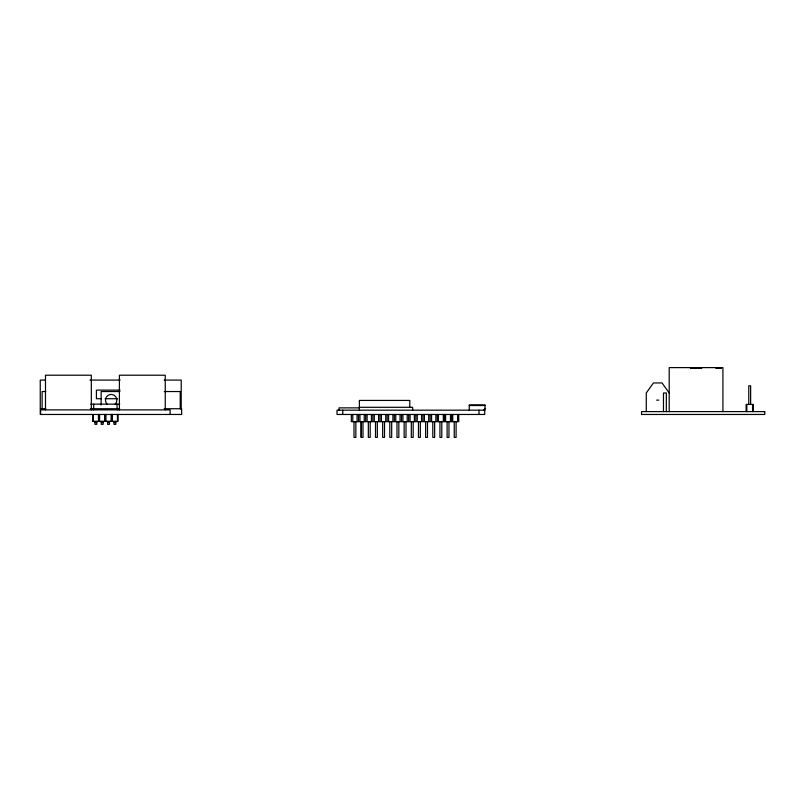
<?xml version="1.0" encoding="UTF-8"?>
<svg xmlns="http://www.w3.org/2000/svg" width="805" height="805" viewBox="0 0 805 805"><rect width="100%" height="100%" fill="white"/><g stroke="black" fill="none" stroke-linecap="round" stroke-linejoin="round"><path stroke-width="1.21" d="M483.745 410.168L485.013 408.447M690.358 368.187L701.749 368.187M715.756 368.187L721.481 368.187M45.241 380.081L40.25 380.081L40.25 414.464L181.648 414.464L181.648 408.729L164.19 408.729M89.989 380.081L120.166 380.081M164.17 380.081L181.216 380.081L181.216 409.554M120.076 390.113L96.409 390.113L96.409 398.706L101.39 398.706M45.805 391.542L42.122 391.542L42.122 408.729M119.945 391.542L101.138 391.542L101.138 405.046M164.22 391.542L180.219 391.542L180.219 408.729M105.123 398.706L117.58 398.706M656.628 400.135L658.852 400.135M90.754 404.15L119.734 404.15M469.255 405.529L485.013 405.529M359.372 407.3L412.663 407.3L412.663 410.168M359.372 407.873L339.026 407.873L339.026 410.168M40.683 408.729L45.805 408.729M90.301 408.729L119.663 408.729M94.92 422.484L96.791 422.484M101.259 422.484L103.131 422.484M107.598 422.484L109.46 422.484M113.938 422.484L115.799 422.484M669.197 392.971L662.032 382.949L653.439 382.949L646.274 392.971L646.274 411.597M753.289 411.597L753.289 404.432L746.124 404.432L746.124 411.597M752.574 404.432L752.574 411.597M750.642 404.432L750.642 385.806L748.781 385.806L748.781 404.432M746.839 404.432L746.839 411.597M722.92 411.597L722.92 367.613L669.197 367.613L669.197 411.597M666.329 411.597L666.329 392.971L663.471 392.971L663.471 411.597M484.721 410.168L484.721 414.464L337.023 414.464L337.023 410.168L485.013 410.168L485.013 404.865L469.255 404.865L469.255 410.168M478.995 410.168L478.995 414.464M458.759 414.464L458.759 421.629L351.312 421.629L351.352 414.464M457.612 414.464L457.612 421.629M456.103 421.629L456.103 437.387L454.241 437.387L454.241 421.629M452.742 414.464L452.742 421.629M451.595 414.464L451.595 421.629M450.448 414.464L450.448 421.629M448.969 421.629L448.969 437.387L447.107 437.387L447.107 421.629M445.608 414.464L445.608 421.629M444.461 414.464L444.461 421.629M443.314 414.464L443.314 421.629M441.804 421.629L441.804 437.387L439.943 437.387L439.943 421.629M438.443 414.464L438.443 421.629M437.296 414.464L437.296 421.629M435.867 414.464L435.867 421.629M434.66 421.629L434.66 437.387L432.798 437.387L432.798 421.629M431.571 414.464L431.571 421.629M430.142 414.464L430.142 421.629M428.713 414.464L428.713 421.629M427.495 421.629L427.495 437.387L425.634 437.387L425.634 421.629M424.416 414.464L424.416 421.629M422.977 414.464L422.977 421.629M421.548 414.464L421.548 421.629M420.331 421.629L420.331 437.387L418.469 437.387L418.469 421.629M417.252 414.464L417.252 421.629M415.813 414.464L415.813 421.629M414.384 414.464L414.384 421.629M413.166 421.629L413.166 437.387L411.305 437.387L411.305 421.629M410.087 414.464L410.087 421.629M409.795 407.3L409.795 400.427L359.372 400.427L359.372 410.168M408.658 414.464L408.658 421.629M407.219 414.464L407.219 421.629M406.002 421.629L406.002 437.387L404.14 437.387L404.14 421.629M402.923 414.464L402.923 421.629M401.494 414.464L401.494 421.629M400.055 414.464L400.055 421.629M398.837 421.629L398.837 437.387L396.976 437.387L396.976 421.629M395.758 414.464L395.758 421.629M394.329 414.464L394.329 421.629M392.9 414.464L392.9 421.629M391.683 421.629L391.683 437.387L389.811 437.387L389.811 421.629M388.594 414.464L388.594 421.629M387.165 414.464L387.165 421.629M385.736 414.464L385.736 421.629M384.518 421.629L384.518 437.387L382.657 437.387L382.657 421.629M381.439 414.464L381.439 421.629M380 414.464L380 421.629M378.571 414.464L378.571 421.629M377.314 421.629L377.354 437.387L375.492 437.387L375.522 421.629M374.275 414.464L374.275 421.629M372.836 414.464L372.836 421.629M371.407 414.464L371.407 421.629M370.189 421.629L370.189 437.387L368.328 437.387L368.328 421.629M367.11 414.464L367.11 421.629M365.681 414.464L365.681 421.629M364.242 414.464L364.242 421.629M362.964 421.629L363.025 437.387L361.163 437.387L361.163 421.629M361.224 421.629L361.224 437.387M359.946 414.464L359.946 421.629M358.517 414.464L358.517 421.629M357.078 414.464L357.078 421.629M355.86 421.629L355.86 437.387L353.999 437.387L353.999 421.629M352.781 414.464L352.781 421.629M342.759 410.168L342.759 414.464M170.117 414.464L170.117 409.876L40.612 409.876L40.612 414.464M165.246 409.876L165.246 375.211L119.402 375.211L119.402 409.876M118.043 414.464L118.043 421.337L92.686 421.337L92.686 414.464M117.47 414.464L117.47 421.337M117.299 408.729L117.299 409.876M117.057 404.15L117.057 408.729M115.799 421.337L115.799 424.346L113.938 424.346L113.938 421.337M112.277 414.464L112.277 421.337M111.704 414.464L111.704 421.337M111.13 414.464L111.13 421.337M109.46 421.337L109.46 424.346L107.598 424.346L107.598 421.337M105.938 414.464L105.938 421.337M105.364 414.464L105.364 421.337M104.791 414.464L104.791 421.337M103.131 421.337L103.131 424.346L101.259 424.346L101.259 421.337M99.599 414.464L99.599 421.337M99.025 414.464L99.025 421.337M98.452 414.464L98.452 421.337M96.791 421.337L96.791 424.346L94.92 424.346L94.92 421.337M93.672 404.15L93.672 408.729M93.43 408.729L93.43 409.876M93.259 414.464L93.259 421.337M91.327 409.876L91.327 375.211L45.483 375.211L45.483 409.876M115.095 404.311A5.726 5.726 0 0 0 111.342 394.41L109.862 394.561A5.726 5.726 0 0 0 106.995 404.06M764.75 411.597L641.545 411.597L641.545 414.464L764.75 414.464L764.75 411.597"/></g></svg>
